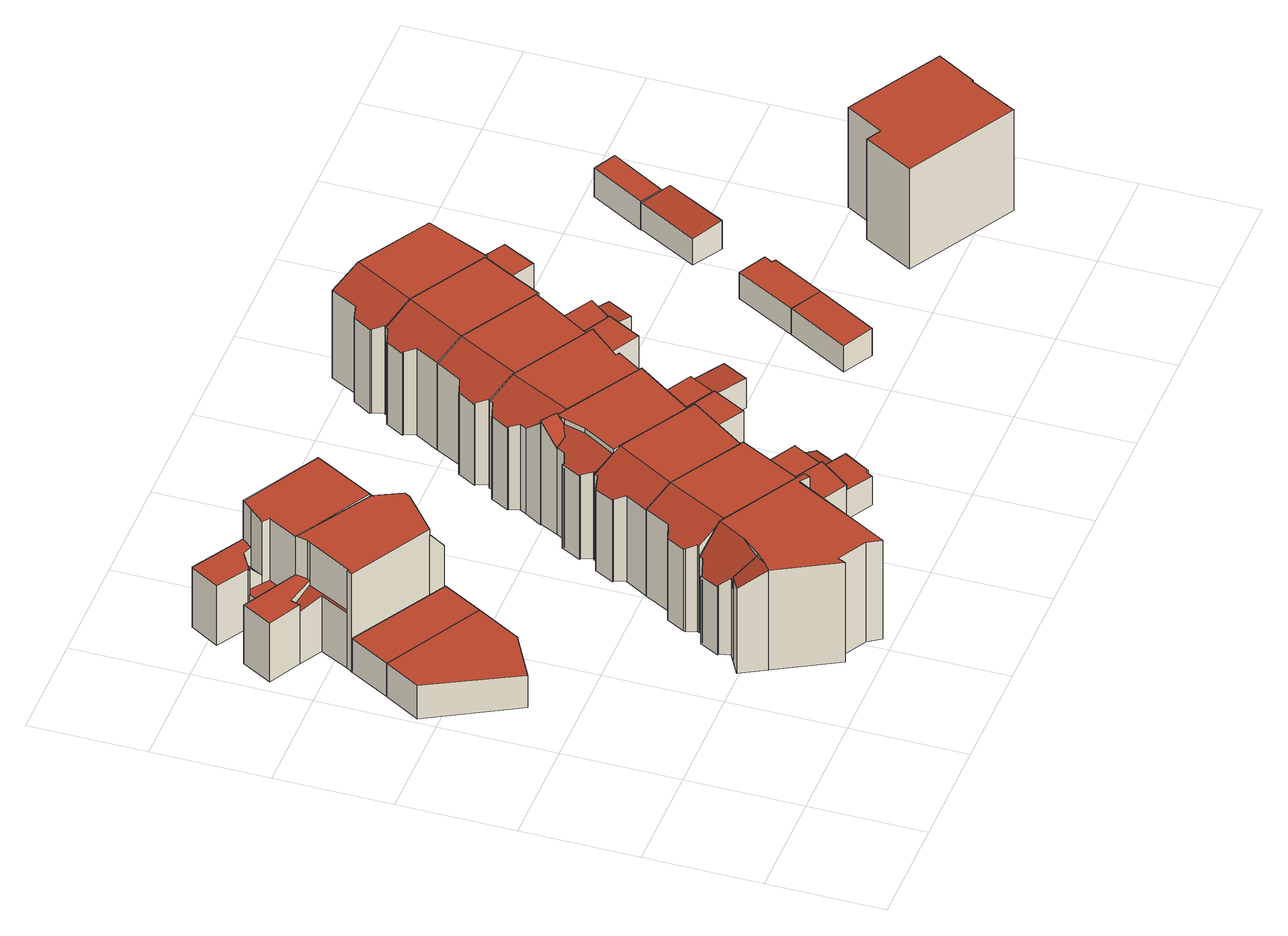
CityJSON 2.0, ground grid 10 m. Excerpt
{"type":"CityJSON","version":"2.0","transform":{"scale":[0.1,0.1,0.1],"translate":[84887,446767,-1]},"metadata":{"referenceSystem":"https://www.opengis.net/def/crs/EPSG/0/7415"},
"CityObjects":{
"building1":{"type":"Building","attributes":{"b3_bag_bag_overlap":0,"b3_dak_type":"horizontal","b3_h_dak_50p":2.89,"b3_h_dak_70p":2.92,"b3_h_dak_max":3.13,"b3_h_dak_min":2.72,"b3_h_maaiveld":-0.288,"b3_kas_warenhuis":false,"b3_mutatie_ahn3_ahn4":false,"b3_opp_buitenmuur":68.25,"b3_opp_dak_plat":60.26,"b3_opp_dak_schuin":0,"b3_opp_grond":60.26,"b3_opp_scheidingsmuur":31.26,"b3_reconstructie_onvolledig":false,"b3_rmse_lod12":0.0602,"b3_rmse_lod13":0.0602,"b3_rmse_lod22":0.0511,"b3_val3dity_lod12":"[]","b3_val3dity_lod13":"[]","b3_val3dity_lod22":"[]","b3_volume_lod12":192.99,"b3_volume_lod13":192.99,"b3_volume_lod22":191.86,"geconstateerd":false,"oorspronkelijkbouwjaar":2008,"status":"Pand in gebruik"},"children":["building1-1"]},
"building1-1":{"type":"BuildingPart","parents":["building1"],"geometry":[{"type":"Solid","lod":"2.2","boundaries":[[[[0,1,2,3,4]],[[5,2,1,6]],[[7,3,2,5]],[[8,0,4,9]],[[9,4,3,7]],[[6,1,0,8]],[[6,8,9,7,5]]]],"semantics":{"surfaces":[{"type":"GroundSurface"},{"type":"WallSurface","on_footprint_edge":true},{"type":"RoofSurface"}],"values":[[0,1,1,1,1,1,2]]}}]},
"building2":{"type":"Building","attributes":{"b3_bag_bag_overlap":0,"b3_dak_type":"multiple horizontal","b3_h_dak_50p":2.91,"b3_h_dak_70p":2.94,"b3_h_dak_max":9.5,"b3_h_dak_min":2.73,"b3_h_maaiveld":-0.317,"b3_kas_warenhuis":false,"b3_mutatie_ahn3_ahn4":false,"b3_opp_buitenmuur":25.94,"b3_opp_dak_plat":38.74,"b3_opp_dak_schuin":0,"b3_opp_grond":38.74,"b3_opp_scheidingsmuur":62.89,"b3_reconstructie_onvolledig":false,"b3_rmse_lod12":1.18,"b3_rmse_lod13":1.18,"b3_rmse_lod22":1.18,"b3_val3dity_lod12":"[]","b3_val3dity_lod13":"[]","b3_val3dity_lod22":"[]","b3_volume_lod12":126.06,"b3_volume_lod13":126.06,"b3_volume_lod22":125.12,"geconstateerd":false,"oorspronkelijkbouwjaar":2008,"status":"Pand in gebruik"},"children":["building2-1"]},
"building2-1":{"type":"BuildingPart","parents":["building2"],"geometry":[{"type":"Solid","lod":"2.2","boundaries":[[[[0,4,10,11]],[[8,0,11,12]],[[12,11,10,13]],[[13,10,4,9]],[[9,4,0,8]],[[9,8,12,13]]]],"semantics":{"surfaces":[{"type":"GroundSurface"},{"type":"WallSurface","on_footprint_edge":true},{"type":"RoofSurface"}],"values":[[0,1,1,1,1,2]]}}]},
"building3":{"type":"Building","attributes":{"b3_bag_bag_overlap":0,"b3_bouwlagen":3,"b3_dak_type":"slanted","b3_h_dak_50p":9.32,"b3_h_dak_70p":9.35,"b3_h_dak_max":9.51,"b3_h_dak_min":4.38,"b3_h_maaiveld":-0.326,"b3_kas_warenhuis":false,"b3_mutatie_ahn3_ahn4":false,"b3_opp_buitenmuur":235.44,"b3_opp_dak_plat":70.06,"b3_opp_dak_schuin":15.37,"b3_opp_grond":78.23,"b3_opp_scheidingsmuur":130.51,"b3_reconstructie_onvolledig":false,"b3_rmse_lod12":1.8,"b3_rmse_lod13":0.601,"b3_rmse_lod22":0.131,"b3_val3dity_lod12":"[]","b3_val3dity_lod13":"[]","b3_val3dity_lod22":"[]","b3_volume_lod12":757,"b3_volume_lod13":692.39,"b3_volume_lod22":675.01,"geconstateerd":false,"oorspronkelijkbouwjaar":1921,"status":"Pand in gebruik"},"children":["building3-1"]},
"building3-1":{"type":"BuildingPart","parents":["building3"],"geometry":[{"type":"Solid","lod":"2.2","boundaries":[[[[14,15,16,17,18,19,10,20,21,22,23,24,25,26,27,28,29,30]],[[31,17,16,32]],[[33,34,20,10,35]],[[36,21,20,34]],[[37,38,34,33]],[[39,18,17,31]],[[40,19,18,39]],[[41,15,14,42]],[[32,16,15,41]],[[42,14,30,43]],[[44,45,46,47]],[[48,26,25,45,44]],[[49,23,22,50,51]],[[51,50,52,53]],[[54,24,23,49]],[[50,22,21,36]],[[53,52,55,56]],[[57,28,27,58]],[[59,60,58]],[[60,29,28,57]],[[47,46,56,61]],[[35,10,19,40,62]],[[58,27,26,48]],[[63,43,30,29,60,59]],[[45,25,24,54]],[[62,40,43,63]],[[61,56,55,38,37]],[[60,57,58]],[[43,40,39,31,32,41,42]],[[45,54,49,51,53,56,46]],[[38,55,52,50,36,34]],[[61,37,33,35,62,63,59,58,48,44,47]]]],"semantics":{"surfaces":[{"type":"GroundSurface"},{"type":"WallSurface","on_footprint_edge":true},{"type":"WallSurface","on_footprint_edge":false},{"type":"RoofSurface"}],"values":[[0,1,1,1,2,1,1,1,1,1,2,1,1,2,1,1,2,1,2,1,2,1,1,1,1,2,2,3,3,3,3,3]]}}]},
"building4":{"type":"Building","attributes":{"b3_bag_bag_overlap":0,"b3_bouwlagen":3,"b3_dak_type":"slanted","b3_h_dak_50p":9.56,"b3_h_dak_70p":9.58,"b3_h_dak_max":9.82,"b3_h_dak_min":6.85,"b3_h_maaiveld":-0.29,"b3_kas_warenhuis":false,"b3_mutatie_ahn3_ahn4":false,"b3_opp_buitenmuur":196.39,"b3_opp_dak_plat":68.81,"b3_opp_dak_schuin":21.72,"b3_opp_grond":92.01,"b3_opp_scheidingsmuur":201.06,"b3_reconstructie_onvolledig":false,"b3_rmse_lod12":0.464,"b3_rmse_lod13":0.464,"b3_rmse_lod22":0.0645,"b3_val3dity_lod12":"[]","b3_val3dity_lod13":"[]","b3_val3dity_lod22":"[]","b3_volume_lod12":907.84,"b3_volume_lod13":907.84,"b3_volume_lod22":887.45,"geconstateerd":false,"oorspronkelijkbouwjaar":1916,"status":"Pand in gebruik"},"children":["building4-1"]},
"building4-1":{"type":"BuildingPart","parents":["building4"],"geometry":[{"type":"Solid","lod":"2.2","boundaries":[[[[64,65,66,67,68,69,70,71,72,73,74,75,76,77,78,79,80,81]],[[82,83,84,85]],[[83,82,86,87]],[[84,83,88]],[[89,72,71,90]],[[91,74,73,92]],[[92,73,72,89]],[[90,71,70,93]],[[94,65,64,95]],[[96,66,65,94]],[[97,69,68,98]],[[98,68,67,99]],[[100,77,76,86]],[[101,80,79,102]],[[102,79,78,103]],[[95,64,81,104]],[[104,81,80,101]],[[87,86,76,75,105]],[[103,78,77,100]],[[99,67,66,96]],[[105,75,74,91]],[[93,70,69,97]],[[103,100,86,82,85,96,94,95,104,101,102]],[[105,91,88,83,87]],[[93,97,98,99,96,85,84,88,91,92,89,90]]]],"semantics":{"surfaces":[{"type":"GroundSurface"},{"type":"WallSurface","on_footprint_edge":false},{"type":"WallSurface","on_footprint_edge":true},{"type":"RoofSurface"}],"values":[[0,1,1,1,2,2,2,2,2,2,2,2,2,2,2,2,2,2,2,2,2,2,3,3,3]]}}]},
"building5":{"type":"Building","attributes":{"b3_bag_bag_overlap":0,"b3_bouwlagen":3,"b3_dak_type":"slanted","b3_h_dak_50p":9.34,"b3_h_dak_70p":9.37,"b3_h_dak_max":10.84,"b3_h_dak_min":2.97,"b3_h_maaiveld":-0.315,"b3_kas_warenhuis":false,"b3_mutatie_ahn3_ahn4":false,"b3_opp_buitenmuur":147.72,"b3_opp_dak_plat":66.58,"b3_opp_dak_schuin":25.56,"b3_opp_grond":83.34,"b3_opp_scheidingsmuur":209.28,"b3_reconstructie_onvolledig":false,"b3_rmse_lod12":2.01,"b3_rmse_lod13":0.72,"b3_rmse_lod22":0.183,"b3_val3dity_lod12":"[]","b3_val3dity_lod13":"[]","b3_val3dity_lod22":"[]","b3_volume_lod12":807.32,"b3_volume_lod13":726.29,"b3_volume_lod22":684.35,"geconstateerd":false,"oorspronkelijkbouwjaar":1921,"status":"Pand in gebruik"},"children":["building5-1"]},
"building5-1":{"type":"BuildingPart","parents":["building5"],"geometry":[{"type":"Solid","lod":"2.2","boundaries":[[[[106,107,108,109,110,111,112,113,114,115,116,117,118,119,28,120,25,121]],[[122,110,109,123]],[[124,111,110,122]],[[125,112,111,124]],[[126,119,118,127]],[[128,107,106,129]],[[130,108,107,128]],[[131,117,116,132]],[[57,28,119,126]],[[127,118,117,131]],[[132,116,115,133]],[[133,115,114,134]],[[135,113,112,125]],[[136,135,137,138]],[[139,140,141,137]],[[142,143,144,145]],[[146,147,148,143,142]],[[149,120,28,57]],[[145,144,25,120,149]],[[150,151,148,147]],[[152,130,151,150,153]],[[138,137,141,147,146]],[[123,109,108,130,152]],[[153,150,140,139]],[[154,121,25,144]],[[134,114,113,135,136]],[[129,106,121,154]],[[149,57,126,127,131,132,133,134]],[[153,139,137,135,125,124,122,123,152]],[[140,150,147,141]],[[134,136,138,146,142,145,149]],[[129,154,144,143,148,151,130,128]]]],"semantics":{"surfaces":[{"type":"GroundSurface"},{"type":"WallSurface","on_footprint_edge":true},{"type":"WallSurface","on_footprint_edge":false},{"type":"RoofSurface"}],"values":[[0,1,1,1,1,1,1,1,1,1,1,1,1,2,2,2,2,1,1,2,2,2,1,2,1,1,1,3,3,3,3,3]]}}]},
"building6":{"type":"Building","attributes":{"b3_bag_bag_overlap":0,"b3_bouwlagen":3,"b3_dak_type":"slanted","b3_h_dak_50p":9.52,"b3_h_dak_70p":9.55,"b3_h_dak_max":10.44,"b3_h_dak_min":1.89,"b3_h_maaiveld":-0.344,"b3_kas_warenhuis":false,"b3_mutatie_ahn3_ahn4":false,"b3_opp_buitenmuur":152.88,"b3_opp_dak_plat":83.6,"b3_opp_dak_schuin":18.62,"b3_opp_grond":100.68,"b3_opp_scheidingsmuur":227.84,"b3_reconstructie_onvolledig":false,"b3_rmse_lod12":3.82,"b3_rmse_lod13":0.486,"b3_rmse_lod22":0.232,"b3_val3dity_lod12":"[]","b3_val3dity_lod13":"[]","b3_val3dity_lod22":"[]","b3_volume_lod12":996.08,"b3_volume_lod13":749.59,"b3_volume_lod22":730.77,"geconstateerd":false,"oorspronkelijkbouwjaar":1921,"status":"Pand in gebruik"},"children":["building6-1"]},
"building6-1":{"type":"BuildingPart","parents":["building6"],"geometry":[{"type":"Solid","lod":"2.2","boundaries":[[[[65,155,156,157,158,159,160,161,162,163,164,165,166,167,168,169,67,170,171]],[[172,161,160,173]],[[173,160,159,174]],[[175,158,176]],[[177,155,65,178]],[[178,65,171,179]],[[174,159,158,175]],[[180,157,156,181]],[[176,158,157,180]],[[181,156,155,177]],[[182,170,67,183]],[[184,185,162,161,172]],[[186,165,164,187]],[[188,189,163,162,185]],[[190,168,167,191]],[[192,166,165,186]],[[183,67,169,193]],[[179,171,170,182,194]],[[195,190,189,188]],[[193,169,168,190,195]],[[191,167,166,192]],[[187,164,163,189]],[[194,182,185,184]],[[179,172,173,174,175,176,180,181,177,178]],[[194,184,172,179]],[[187,189,190,191,192,186]],[[185,182,183,193,195,188]]]],"semantics":{"surfaces":[{"type":"GroundSurface"},{"type":"WallSurface","on_footprint_edge":true},{"type":"WallSurface","on_footprint_edge":false},{"type":"RoofSurface"}],"values":[[0,1,1,1,1,1,1,1,1,1,1,1,1,1,1,1,1,1,2,1,1,1,2,3,3,3,3]]}}]},
"building7":{"type":"Building","attributes":{"b3_bag_bag_overlap":0,"b3_bouwlagen":3,"b3_dak_type":"slanted","b3_h_dak_50p":9.52,"b3_h_dak_70p":9.56,"b3_h_dak_max":9.8,"b3_h_dak_min":1.45,"b3_h_maaiveld":-0.348,"b3_kas_warenhuis":false,"b3_mutatie_ahn3_ahn4":false,"b3_opp_buitenmuur":148.52,"b3_opp_dak_plat":80.89,"b3_opp_dak_schuin":26.15,"b3_opp_grond":93.27,"b3_opp_scheidingsmuur":224.85,"b3_reconstructie_onvolledig":false,"b3_rmse_lod12":3.81,"b3_rmse_lod13":0.645,"b3_rmse_lod22":0.344,"b3_val3dity_lod12":"[]","b3_val3dity_lod13":"[]","b3_val3dity_lod22":"[]","b3_volume_lod12":923.76,"b3_volume_lod13":724.28,"b3_volume_lod22":702.44,"geconstateerd":false,"oorspronkelijkbouwjaar":1921,"status":"Pand in gebruik"},"children":["building7-1"]},
"building7-1":{"type":"BuildingPart","parents":["building7"],"geometry":[{"type":"Solid","lod":"2.2","boundaries":[[[[196,197,198,161,160,199,200,201,202,203,204,205,206,207,208,209,210,211]],[[212,201,200,213]],[[214,205,204,215]],[[216,206,205,214]],[[215,204,203,217]],[[217,203,202,218]],[[218,202,201,212]],[[213,200,199,219]],[[220,160,161,172]],[[219,199,160,220]],[[221,197,196,222]],[[223,221,224,225]],[[225,224,226,227]],[[227,226,210,209,228]],[[222,196,211,229]],[[172,161,198,230,231]],[[230,198,197,221,223]],[[228,209,208,232]],[[232,208,207,233]],[[234,233,207,206,216]],[[229,211,210,226]],[[231,230,233,234]],[[219,220,172,216,214,215,217,218,212,213]],[[233,230,223,225,227,228,232]],[[229,226,224,221,222]],[[231,234,216,172]]]],"semantics":{"surfaces":[{"type":"GroundSurface"},{"type":"WallSurface","on_footprint_edge":true},{"type":"WallSurface","on_footprint_edge":false},{"type":"RoofSurface"}],"values":[[0,1,1,1,1,1,1,1,1,1,1,2,2,1,1,1,1,1,1,1,1,2,3,3,3,3]]}}]},
"building8":{"type":"Building","attributes":{"b3_bag_bag_overlap":0,"b3_bouwlagen":3,"b3_dak_type":"slanted","b3_h_dak_50p":9.49,"b3_h_dak_70p":9.52,"b3_h_dak_max":9.88,"b3_h_dak_min":1.89,"b3_h_maaiveld":-0.314,"b3_kas_warenhuis":false,"b3_mutatie_ahn3_ahn4":false,"b3_opp_buitenmuur":146.06,"b3_opp_dak_plat":85.28,"b3_opp_dak_schuin":15.75,"b3_opp_grond":90.95,"b3_opp_scheidingsmuur":223.36,"b3_reconstructie_onvolledig":false,"b3_rmse_lod12":3.62,"b3_rmse_lod13":0.468,"b3_rmse_lod22":0.249,"b3_val3dity_lod12":"[]","b3_val3dity_lod13":"[]","b3_val3dity_lod22":"[]","b3_volume_lod12":894.57,"b3_volume_lod13":708.34,"b3_volume_lod22":696.11,"geconstateerd":false,"oorspronkelijkbouwjaar":1921,"status":"Pand in gebruik"},"children":["building8-1"]},
"building8-1":{"type":"BuildingPart","parents":["building8"],"geometry":[{"type":"Solid","lod":"2.2","boundaries":[[[[235,236,237,238,239,240,208,241,242,205,243,244,245,246,247,248,249]],[[250,251,252]],[[253,254,252]],[[254,253,255,256]],[[257,245,244,258]],[[259,260,237,236,250]],[[261,243,205,262]],[[258,244,243,261]],[[262,205,242,263]],[[264,265,263,266]],[[267,246,245,257]],[[268,240,239,269]],[[232,208,240,268]],[[269,239,238,270]],[[271,248,247,272]],[[273,274,249,248,271]],[[272,247,246,267]],[[275,241,208,232]],[[266,263,242,241,275,276]],[[277,235,249,274]],[[278,279,274,273]],[[270,238,237,260]],[[251,250,236,235,277]],[[256,255,265,264]],[[279,278,280]],[[276,275,260,259]],[[255,280,278,273,271,272,267,257,258,261,262,263,265]],[[260,275,232,268,269,270]],[[279,280,255,253,252,251,277,274]],[[276,259,250,252,254,256,264,266]]]],"semantics":{"surfaces":[{"type":"GroundSurface"},{"type":"WallSurface","on_footprint_edge":false},{"type":"WallSurface","on_footprint_edge":true},{"type":"RoofSurface"}],"values":[[0,1,1,1,2,2,2,2,2,1,2,2,2,2,2,2,2,2,2,2,1,2,2,1,1,1,3,3,3,3]]}}]},
"building9":{"type":"Building","attributes":{"b3_bag_bag_overlap":0,"b3_bouwlagen":3,"b3_dak_type":"slanted","b3_h_dak_50p":9.52,"b3_h_dak_70p":9.56,"b3_h_dak_max":9.8,"b3_h_dak_min":0,"b3_h_maaiveld":-0.416,"b3_kas_warenhuis":false,"b3_mutatie_ahn3_ahn4":false,"b3_opp_buitenmuur":172.36,"b3_opp_dak_plat":67.2,"b3_opp_dak_schuin":28.78,"b3_opp_grond":92.85,"b3_opp_scheidingsmuur":226.46,"b3_reconstructie_onvolledig":false,"b3_rmse_lod12":3.73,"b3_rmse_lod13":0.592,"b3_rmse_lod22":0.401,"b3_val3dity_lod12":"[]","b3_val3dity_lod13":"[]","b3_val3dity_lod22":"[]","b3_volume_lod12":926.18,"b3_volume_lod13":736.26,"b3_volume_lod22":719.3,"geconstateerd":false,"oorspronkelijkbouwjaar":1921,"status":"Pand in gebruik"},"children":["building9-1"]},
"building9-1":{"type":"BuildingPart","parents":["building9"],"geometry":[{"type":"Solid","lod":"2.2","boundaries":[[[[281,282,283,284,285,286,287,288,289,290,291,292,293,294,295,296,297,298,299,300]],[[301,286,285,302]],[[303,290,289,304]],[[305,291,290,303]],[[302,285,284,306]],[[307,288,287,308]],[[304,289,288,307]],[[308,287,286,301]],[[309,282,281,310,311]],[[311,310,312]],[[313,283,282,309]],[[314,296,295,315]],[[316,317,315,318]],[[318,315,295,294,319]],[[320,297,296,314]],[[321,322,323,324]],[[324,323,325,326]],[[326,325,327,328]],[[328,327,292,291,305]],[[306,284,283,313]],[[322,299,298,317,316]],[[317,298,297,320]],[[310,281,300,329]],[[329,300,299,322,321]],[[319,294,293,330]],[[330,293,292,327]],[[312,313,309,311]],[[317,320,314,315]],[[305,329,321,324,326,328]],[[330,327,325,323,322,316,318,319]],[[329,305,303,304,307,308,301,302,306,313,312,310]]]],"semantics":{"surfaces":[{"type":"GroundSurface"},{"type":"WallSurface","on_footprint_edge":true},{"type":"WallSurface","on_footprint_edge":false},{"type":"RoofSurface"}],"values":[[0,1,1,1,1,1,1,1,1,2,1,1,2,1,1,2,2,2,1,1,1,1,1,1,1,1,3,3,3,3,3]]}}]},
"building10":{"type":"Building","attributes":{"b3_bag_bag_overlap":0,"b3_bouwlagen":3,"b3_dak_type":"slanted","b3_h_dak_50p":9.56,"b3_h_dak_70p":9.6,"b3_h_dak_max":9.89,"b3_h_dak_min":1.82,"b3_h_maaiveld":-0.25,"b3_kas_warenhuis":false,"b3_mutatie_ahn3_ahn4":false,"b3_opp_buitenmuur":141.15,"b3_opp_dak_plat":81.51,"b3_opp_dak_schuin":18.78,"b3_opp_grond":90.9,"b3_opp_scheidingsmuur":225.03,"b3_reconstructie_onvolledig":false,"b3_rmse_lod12":3.58,"b3_rmse_lod13":0.478,"b3_rmse_lod22":0.259,"b3_val3dity_lod12":"[]","b3_val3dity_lod13":"[]","b3_val3dity_lod22":"[]","b3_volume_lod12":895.82,"b3_volume_lod13":718.07,"b3_volume_lod22":703.73,"geconstateerd":false,"oorspronkelijkbouwjaar":1921,"status":"Pand in gebruik"},"children":["building10-1"]},
"building10-1":{"type":"BuildingPart","parents":["building10"],"geometry":[{"type":"Solid","lod":"2.2","boundaries":[[[[331,332,333,334,335,336,337,338,339,340,341,342,343,344,345,346]],[[347,344,343,348]],[[349,345,344,347]],[[350,332,331,351]],[[352,333,332,350]],[[353,334,333,352]],[[348,343,342,303]],[[303,342,341,354]],[[355,340,339,330]],[[356,346,345,349]],[[357,338,337,358]],[[330,339,338,357]],[[358,337,336,359]],[[351,331,346,356]],[[359,336,335,360]],[[354,341,340,355,361]],[[362,360,335,334,353]],[[361,355,360,362]],[[351,356,349,347,348,303,354,353,352,350]],[[361,362,353,354]],[[360,355,330,357,358,359]]]],"semantics":{"surfaces":[{"type":"GroundSurface"},{"type":"WallSurface","on_footprint_edge":true},{"type":"WallSurface","on_footprint_edge":false},{"type":"RoofSurface"}],"values":[[0,1,1,1,1,1,1,1,1,1,1,1,1,1,1,1,1,2,3,3,3]]}}]},
"building11":{"type":"Building","attributes":{"b3_bag_bag_overlap":0,"b3_bouwlagen":3,"b3_dak_type":"slanted","b3_h_dak_50p":9.49,"b3_h_dak_70p":9.64,"b3_h_dak_max":9.9,"b3_h_dak_min":1.91,"b3_h_maaiveld":-0.229,"b3_kas_warenhuis":false,"b3_mutatie_ahn3_ahn4":false,"b3_opp_buitenmuur":150.34,"b3_opp_dak_plat":78.94,"b3_opp_dak_schuin":23.89,"b3_opp_grond":101.16,"b3_opp_scheidingsmuur":227.77,"b3_reconstructie_onvolledig":false,"b3_rmse_lod12":4.15,"b3_rmse_lod13":0.527,"b3_rmse_lod22":0.211,"b3_val3dity_lod12":"[]","b3_val3dity_lod13":"[]","b3_val3dity_lod22":"[]","b3_volume_lod12":998.3,"b3_volume_lod13":761.03,"b3_volume_lod22":736.93,"geconstateerd":false,"oorspronkelijkbouwjaar":1921,"status":"Pand in gebruik"},"children":["building11-1"]},
"building11-1":{"type":"BuildingPart","parents":["building11"],"geometry":[{"type":"Solid","lod":"2.2","boundaries":[[[[363,364,365,366,367,368,369,336,370,334,333,371,372,373,374,375,376,377,378,379]],[[380,375,374,381]],[[382,376,375,380]],[[383,384,379,378,385]],[[386,377,376,382]],[[387,373,372,388]],[[381,374,373,387]],[[388,372,371,389]],[[352,333,334,353]],[[389,371,333,352]],[[390,336,369,391]],[[392,390,393,394]],[[395,368,367,393]],[[391,369,368,395]],[[353,334,370,396,397]],[[397,396,398,399]],[[400,401,402,398]],[[401,365,364,403]],[[394,393,367,366,404]],[[396,370,336,390,392]],[[385,378,377,386]],[[404,366,365,401,400]],[[399,398,402,384,383]],[[405,363,379,384]],[[403,364,363,405]],[[391,395,393,390]],[[385,386,382,380,381,387,388,389,352,353]],[[404,400,398,396,392,394]],[[399,383,385,353,397]],[[403,405,384,402,401]]]],"semantics":{"surfaces":[{"type":"GroundSurface"},{"type":"WallSurface","on_footprint_edge":true},{"type":"WallSurface","on_footprint_edge":false},{"type":"RoofSurface"}],"values":[[0,1,1,1,1,1,1,1,1,1,1,2,1,1,1,2,2,1,1,1,1,1,2,1,1,3,3,3,3,3]]}}]},
"building12":{"type":"Building","attributes":{"b3_bag_bag_overlap":0,"b3_bouwlagen":3,"b3_dak_type":"slanted","b3_h_dak_50p":9.64,"b3_h_dak_70p":9.69,"b3_h_dak_max":9.99,"b3_h_dak_min":3.16,"b3_h_maaiveld":-0.252,"b3_kas_warenhuis":false,"b3_mutatie_ahn3_ahn4":false,"b3_opp_buitenmuur":142.57,"b3_opp_dak_plat":81.56,"b3_opp_dak_schuin":19.56,"b3_opp_grond":90.26,"b3_opp_scheidingsmuur":228.53,"b3_reconstructie_onvolledig":false,"b3_rmse_lod12":3.56,"b3_rmse_lod13":0.441,"b3_rmse_lod22":0.17,"b3_val3dity_lod12":"[]","b3_val3dity_lod13":"[]","b3_val3dity_lod22":"[]","b3_volume_lod12":897.66,"b3_volume_lod13":728.73,"b3_volume_lod22":714.05,"geconstateerd":false,"oorspronkelijkbouwjaar":1921,"status":"Pand in gebruik"},"children":["building12-1"]},
"building12-1":{"type":"BuildingPart","parents":["building12"],"geometry":[{"type":"Solid","lod":"2.2","boundaries":[[[[406,407,408,409,410,411,412,413,414,415,416,417,418,419,420]],[[421,418,417,422]],[[422,417,416,423]],[[424,408,407,425]],[[426,414,413,385]],[[427,410,409,428]],[[429,411,410,427]],[[428,409,408,424]],[[430,420,419,431]],[[432,406,420,430]],[[423,416,415,433]],[[431,419,418,421]],[[433,415,414,426]],[[434,412,411,429]],[[385,413,412,434,435]],[[436,425,407,406,432]],[[435,434,425,436]],[[385,432,430,431,421,422,423,433,426]],[[435,436,432,385]],[[425,434,429,427,428,424]]]],"semantics":{"surfaces":[{"type":"GroundSurface"},{"type":"WallSurface","on_footprint_edge":true},{"type":"WallSurface","on_footprint_edge":false},{"type":"RoofSurface"}],"values":[[0,1,1,1,1,1,1,1,1,1,1,1,1,1,1,1,2,3,3,3]]}}]},
"building13":{"type":"Building","attributes":{"b3_bag_bag_overlap":0,"b3_dak_type":"horizontal","b3_h_dak_50p":2.46,"b3_h_dak_70p":2.47,"b3_h_dak_max":2.6,"b3_h_dak_min":2.4,"b3_h_maaiveld":-0.177,"b3_kas_warenhuis":false,"b3_mutatie_ahn3_ahn4":false,"b3_opp_buitenmuur":39.65,"b3_opp_dak_plat":18,"b3_opp_dak_schuin":0,"b3_opp_grond":18,"b3_opp_scheidingsmuur":7.93,"b3_reconstructie_onvolledig":false,"b3_rmse_lod12":0.0335,"b3_rmse_lod13":0.0335,"b3_rmse_lod22":0.0256,"b3_val3dity_lod12":"[]","b3_val3dity_lod13":"[]","b3_val3dity_lod22":"[]","b3_volume_lod12":47.67,"b3_volume_lod13":47.67,"b3_volume_lod22":47.6,"geconstateerd":false,"oorspronkelijkbouwjaar":2005,"status":"Pand in gebruik"},"children":["building13-1"]},
"building13-1":{"type":"BuildingPart","parents":["building13"],"geometry":[{"type":"Solid","lod":"2.2","boundaries":[[[[437,438,439,440]],[[441,439,438,442]],[[443,440,439,441]],[[444,437,440,443]],[[442,438,437,444]],[[442,444,443,441]]]],"semantics":{"surfaces":[{"type":"GroundSurface"},{"type":"WallSurface","on_footprint_edge":true},{"type":"RoofSurface"}],"values":[[0,1,1,1,1,2]]}}]},
"building14":{"type":"Building","attributes":{"b3_bag_bag_overlap":0,"b3_dak_type":"horizontal","b3_h_dak_50p":2.46,"b3_h_dak_70p":2.48,"b3_h_dak_max":2.6,"b3_h_dak_min":2.29,"b3_h_maaiveld":-0.226,"b3_kas_warenhuis":false,"b3_mutatie_ahn3_ahn4":false,"b3_opp_buitenmuur":40.66,"b3_opp_dak_plat":16.75,"b3_opp_dak_schuin":0,"b3_opp_grond":17.7,"b3_opp_scheidingsmuur":7.93,"b3_reconstructie_onvolledig":false,"b3_rmse_lod12":0.037,"b3_rmse_lod13":0.037,"b3_rmse_lod22":0.0304,"b3_val3dity_lod12":"[]","b3_val3dity_lod13":"[]","b3_val3dity_lod22":"[]","b3_volume_lod12":47.83,"b3_volume_lod13":47.83,"b3_volume_lod22":47.81,"geconstateerd":false,"oorspronkelijkbouwjaar":2005,"status":"Pand in gebruik"},"children":["building14-1"]},
"building14-1":{"type":"BuildingPart","parents":["building14"],"geometry":[{"type":"Solid","lod":"2.2","boundaries":[[[[445,446,447,438,437,448]],[[449,445,448,450]],[[442,438,447,451]],[[451,447,446,452]],[[450,448,437,444]],[[444,437,438,442]],[[452,446,445,449]],[[452,449,450,444,442,451]]]],"semantics":{"surfaces":[{"type":"GroundSurface"},{"type":"WallSurface","on_footprint_edge":true},{"type":"RoofSurface"}],"values":[[0,1,1,1,1,1,1,2]]}}]},
"building15":{"type":"Building","attributes":{"b3_bag_bag_overlap":0,"b3_dak_type":"horizontal","b3_h_dak_50p":2.47,"b3_h_dak_70p":2.49,"b3_h_dak_max":2.7,"b3_h_dak_min":2.38,"b3_h_maaiveld":-0.246,"b3_kas_warenhuis":false,"b3_mutatie_ahn3_ahn4":false,"b3_opp_buitenmuur":43.37,"b3_opp_dak_plat":18.02,"b3_opp_dak_schuin":0,"b3_opp_grond":18,"b3_opp_scheidingsmuur":5.77,"b3_reconstructie_onvolledig":false,"b3_rmse_lod12":0.0446,"b3_rmse_lod13":0.0446,"b3_rmse_lod22":0.0273,"b3_val3dity_lod12":"[]","b3_val3dity_lod13":"[]","b3_val3dity_lod22":"[]","b3_volume_lod12":49.09,"b3_volume_lod13":49.09,"b3_volume_lod22":49.17,"geconstateerd":false,"oorspronkelijkbouwjaar":2005,"status":"Pand in gebruik"},"children":["building15-1"]},
"building15-1":{"type":"BuildingPart","parents":["building15"],"geometry":[{"type":"Solid","lod":"2.2","boundaries":[[[[453,454,455,456]],[[457,453,456,458]],[[458,456,455,459]],[[459,455,454,460]],[[460,454,453,457]],[[460,457,458,459]]]],"semantics":{"surfaces":[{"type":"GroundSurface"},{"type":"WallSurface","on_footprint_edge":true},{"type":"RoofSurface"}],"values":[[0,1,1,1,1,2]]}}]},
"building16":{"type":"Building","attributes":{"b3_bag_bag_overlap":0,"b3_bouwlagen":3,"b3_dak_type":"horizontal","b3_h_dak_50p":9.86,"b3_h_dak_70p":9.89,"b3_h_dak_max":10.07,"b3_h_dak_min":9.7,"b3_h_maaiveld":-0.121,"b3_kas_warenhuis":false,"b3_mutatie_ahn3_ahn4":false,"b3_opp_buitenmuur":190.47,"b3_opp_dak_plat":87.78,"b3_opp_dak_schuin":0.01,"b3_opp_grond":87.79,"b3_opp_scheidingsmuur":199.4,"b3_reconstructie_onvolledig":false,"b3_rmse_lod12":0.0574,"b3_rmse_lod13":0.0574,"b3_rmse_lod22":0.0416,"b3_val3dity_lod12":"[]","b3_val3dity_lod13":"[]","b3_val3dity_lod22":"[]","b3_volume_lod12":878.77,"b3_volume_lod13":878.77,"b3_volume_lod22":876.95,"geconstateerd":false,"oorspronkelijkbouwjaar":1921,"status":"Pand in gebruik"},"children":["building16-1"]},
"building16-1":{"type":"BuildingPart","parents":["building16"],"geometry":[{"type":"Solid","lod":"2.2","boundaries":[[[[461,462,463,464,465,466,467,468]],[[469,467,466,470]],[[471,465,464,472]],[[473,462,461,474]],[[470,466,465,471]],[[472,464,463,475]],[[475,463,462,473]],[[476,468,467,469]],[[474,461,468,476]],[[474,476,469,470,471,472,475,473]]]],"semantics":{"surfaces":[{"type":"GroundSurface"},{"type":"WallSurface","on_footprint_edge":true},{"type":"RoofSurface"}],"values":[[0,1,1,1,1,1,1,1,1,2]]}}]},
"building17":{"type":"Building","attributes":{"b3_bag_bag_overlap":0,"b3_dak_type":"horizontal","b3_h_dak_50p":2.51,"b3_h_dak_70p":2.52,"b3_h_dak_max":2.6,"b3_h_dak_min":2.47,"b3_h_maaiveld":-0.261,"b3_kas_warenhuis":false,"b3_mutatie_ahn3_ahn4":false,"b3_opp_buitenmuur":36.87,"b3_opp_dak_plat":12.12,"b3_opp_dak_schuin":0,"b3_opp_grond":12.12,"b3_opp_scheidingsmuur":5.77,"b3_reconstructie_onvolledig":false,"b3_rmse_lod12":0.0583,"b3_rmse_lod13":0.0583,"b3_rmse_lod22":0.0552,"b3_val3dity_lod12":"[]","b3_val3dity_lod13":"[]","b3_val3dity_lod22":"[]","b3_volume_lod12":33.61,"b3_volume_lod13":33.61,"b3_volume_lod22":33.58,"geconstateerd":false,"oorspronkelijkbouwjaar":2005,"status":"Pand in gebruik"},"children":["building17-1"]},
"building17-1":{"type":"BuildingPart","parents":["building17"],"geometry":[{"type":"Solid","lod":"2.2","boundaries":[[[[477,478,479,480]],[[481,478,477,482]],[[482,477,480,483]],[[484,479,478,481]],[[483,480,479,484]],[[483,484,481,482]]]],"semantics":{"surfaces":[{"type":"GroundSurface"},{"type":"WallSurface","on_footprint_edge":true},{"type":"RoofSurface"}],"values":[[0,1,1,1,1,2]]}}]}
},
"vertices":[
[109,302,7],[87,264,7],[44,241,7],[4,317,7],[22,348,7],[44,241,39],[87,264,38],[4,317,40],[109,302,38],[22,348,40],
[42,383,7],[128,336,7],[128,336,38],[42,383,40],
[147,369,7],[147,360,7],[138,344,7],[129,339,7],[128,337,7],[114,344,7],[45,388,7],[58,413,7],[38,424,7],[10,439,7],[25,465,7],[72,439,7],[73,438,7],[140,400,7],[158,390,7],[151,377,7],[148,372,7],[129,339,78],[138,344,71],[45,388,104],[45,388,62],[42,383,104],[58,413,62],[46,387,104],[46,387,63],[128,337,78],[114,344,98],[147,360,71],[147,369,77],[148,372,77],[72,439,104],[72,439,66],[70,429,66],[70,429,104],[73,438,104],[10,439,65],[38,424,59],[38,424,66],[41,432,58],[41,432,66],[25,465,65],[68,426,62],[68,426,66],[158,390,76],[140,400,102],[151,377,102],[151,377,77],[68,426,104],[114,344,103],[148,372,102],
[172,142,7],[173,145,7],[192,135,7],[269,92,7],[266,87,7],[257,92,7],[211,9,7],[203,20,7],[178,34,7],[175,27,7],[147,80,7],[135,102,7],[148,109,7],[155,113,7],[153,123,7],[152,123,7],[161,140,7],[162,139,7],[164,95,102],[164,95,103],[164,95,106],[177,110,106],[148,109,79],[148,109,91],[154,85,106],[178,34,106],[203,20,106],[147,80,106],[175,27,106],[211,9,105],[173,145,82],[172,142,82],[192,135,106],[257,92,106],[266,87,105],[269,92,105],[155,113,83],[161,140,74],[152,123,74],[153,123,75],[162,139,74],[135,102,91],
[57,453,7],[54,455,7],[65,474,7],[66,476,7],[39,492,7],[54,517,7],[55,517,7],[100,491,7],[168,453,7],[187,442,7],[176,422,7],[176,412,7],[167,396,7],[158,391,7],[139,401,7],[55,448,7],[39,492,66],[66,476,66],[54,517,66],[55,517,66],[158,391,76],[167,396,70],[54,455,42],[57,453,42],[65,474,42],[176,412,70],[176,422,76],[187,442,76],[168,453,104],[100,491,66],[100,491,104],[92,482,66],[92,482,104],[83,485,66],[83,485,57],[92,482,46],[87,465,103],[87,465,42],[72,439,41],[72,439,103],[81,469,103],[81,469,50],[81,469,42],[139,401,104],[70,477,65],[70,477,42],[65,474,66],[70,477,66],[55,448,42],
[174,147,7],[171,156,7],[171,157,7],[180,173,7],[190,176,7],[202,198,7],[224,186,7],[290,149,7],[361,109,7],[382,97,7],[369,74,7],[367,75,7],[363,69,7],[340,82,7],[281,114,7],[262,96,7],[196,133,7],[224,186,106],[202,198,93],[190,176,93],[180,173,89],[180,173,88],[174,147,93],[173,145,93],[196,133,106],[171,157,88],[171,156,89],[262,96,41],[269,92,41],[290,149,105],[290,149,41],[369,74,35],[382,97,36],[361,109,41],[361,109,36],[340,82,36],[363,69,35],[367,75,35],[281,114,41],[262,96,105],[340,82,41],
[379,99,7],[359,110,7],[287,150,7],[214,218,7],[211,228,7],[210,228,7],[219,245,7],[220,245,7],[230,247,7],[231,250,7],[254,237,7],[322,199,7],[327,196,7],[312,168,7],[373,135,7],[392,124,7],[210,228,88],[211,228,88],[231,250,92],[230,247,92],[254,237,106],[220,245,88],[219,245,87],[214,218,92],[202,198,92],[359,110,33],[379,99,24],[359,110,41],[372,134,32],[372,134,41],[373,135,32],[373,135,41],[312,168,41],[392,124,24],[287,150,40],[287,150,105],[327,196,41],[322,199,41],[322,199,105],
[259,303,7],[274,295,7],[350,252,7],[416,215,7],[400,186,7],[340,220,7],[315,203,7],[248,240,7],[232,251,7],[229,261,7],[228,261,7],[237,278,7],[238,277,7],[247,280,7],[251,287,7],[274,295,106],[274,295,108],[273,293,106],[272,291,104],[272,291,106],[271,288,101],[271,288,106],[228,261,89],[229,261,90],[350,252,105],[350,252,40],[232,251,93],[231,250,93],[248,240,101],[265,269,106],[265,269,102],[248,240,106],[237,278,90],[340,220,41],[400,186,41],[416,215,41],[247,280,93],[238,277,90],[251,287,93],[251,287,92],[315,203,41],[315,203,105],[259,303,110],[261,284,97],[261,284,93],[270,288,100],
[278,293,6],[259,303,6],[268,318,6],[271,324,6],[269,333,6],[268,333,6],[277,349,6],[278,349,6],[288,352,6],[289,355,6],[310,343,6],[383,303,6],[385,301,6],[368,270,6],[427,238,6],[457,221,6],[445,199,6],[415,216,6],[348,253,6],[283,290,6],[268,333,87],[269,333,88],[289,355,93],[288,352,92],[310,343,106],[271,324,91],[278,349,88],[277,349,88],[259,303,107],[278,293,103],[278,293,105],[277,298,101],[268,318,91],[457,221,35],[427,238,37],[415,216,41],[415,216,37],[427,238,41],[368,270,41],[445,199,35],[348,253,105],[348,253,40],[362,274,41],[362,274,105],[359,276,41],[359,276,105],[383,303,42],[383,303,105],[283,290,106],[385,301,42],
[296,382,8],[306,385,8],[318,407,8],[340,395,8],[408,357,8],[474,320,8],[458,291,8],[398,324,8],[385,301,8],[377,306,8],[312,342,8],[289,355,8],[290,356,8],[287,366,8],[286,366,8],[295,382,8],[287,366,89],[290,356,93],[286,366,88],[306,385,93],[296,382,89],[318,407,94],[340,395,107],[312,342,106],[377,306,42],[295,382,89],[398,324,42],[458,291,43],[474,320,43],[408,357,41],[377,306,105],[408,357,106],
[443,406,8],[470,391,8],[454,362,8],[453,360,8],[490,340,8],[506,331,8],[494,309,8],[410,356,8],[330,428,8],[327,438,8],[326,438,8],[335,454,8],[336,454,8],[346,457,8],[347,459,8],[370,447,8],[438,409,8],[336,454,90],[335,454,89],[346,457,93],[438,409,106],[438,409,36],[370,447,107],[347,459,93],[326,438,89],[327,438,90],[330,428,94],[474,320,33],[494,309,30],[474,320,41],[490,340,32],[490,340,41],[506,331,30],[410,356,41],[410,356,106],[425,385,42],[425,385,106],[454,362,42],[454,362,36],[425,385,36],[470,391,36],[453,360,42],[443,406,36],
[399,499,7],[464,463,7],[532,425,7],[516,396,7],[456,429,7],[443,406,7],[440,408,7],[370,447,7],[347,459,7],[348,460,7],[345,470,7],[344,471,7],[354,487,7],[364,489,7],[376,512,7],[354,487,90],[344,471,90],[345,470,90],[532,425,42],[464,463,43],[347,459,94],[456,429,43],[516,396,43],[443,406,43],[376,512,94],[364,489,94],[399,499,108],[348,460,94],[440,408,43],[440,408,106],[464,463,106],
[538,194,8],[564,179,8],[534,127,8],[508,141,8],[534,127,35],[564,179,35],[508,141,34],[538,194,34],
[590,233,8],[586,226,8],[589,224,8],[567,246,8],[590,233,35],[567,246,34],[589,224,35],[586,226,35],
[620,278,8],[594,293,8],[623,345,8],[649,330,8],[620,278,36],[649,330,35],[623,345,34],[594,293,34],
[698,202,9],[779,155,9],[759,121,9],[758,122,9],[735,80,9],[642,133,9],[666,176,9],[679,169,9],[666,176,108],[642,133,108],[735,80,109],[758,122,109],[779,155,109],[698,202,108],[759,121,109],[679,169,108],
[670,382,7],[642,335,7],[623,345,7],[650,392,7],[642,335,35],[670,382,35],[650,392,35],[623,345,35]
]}
